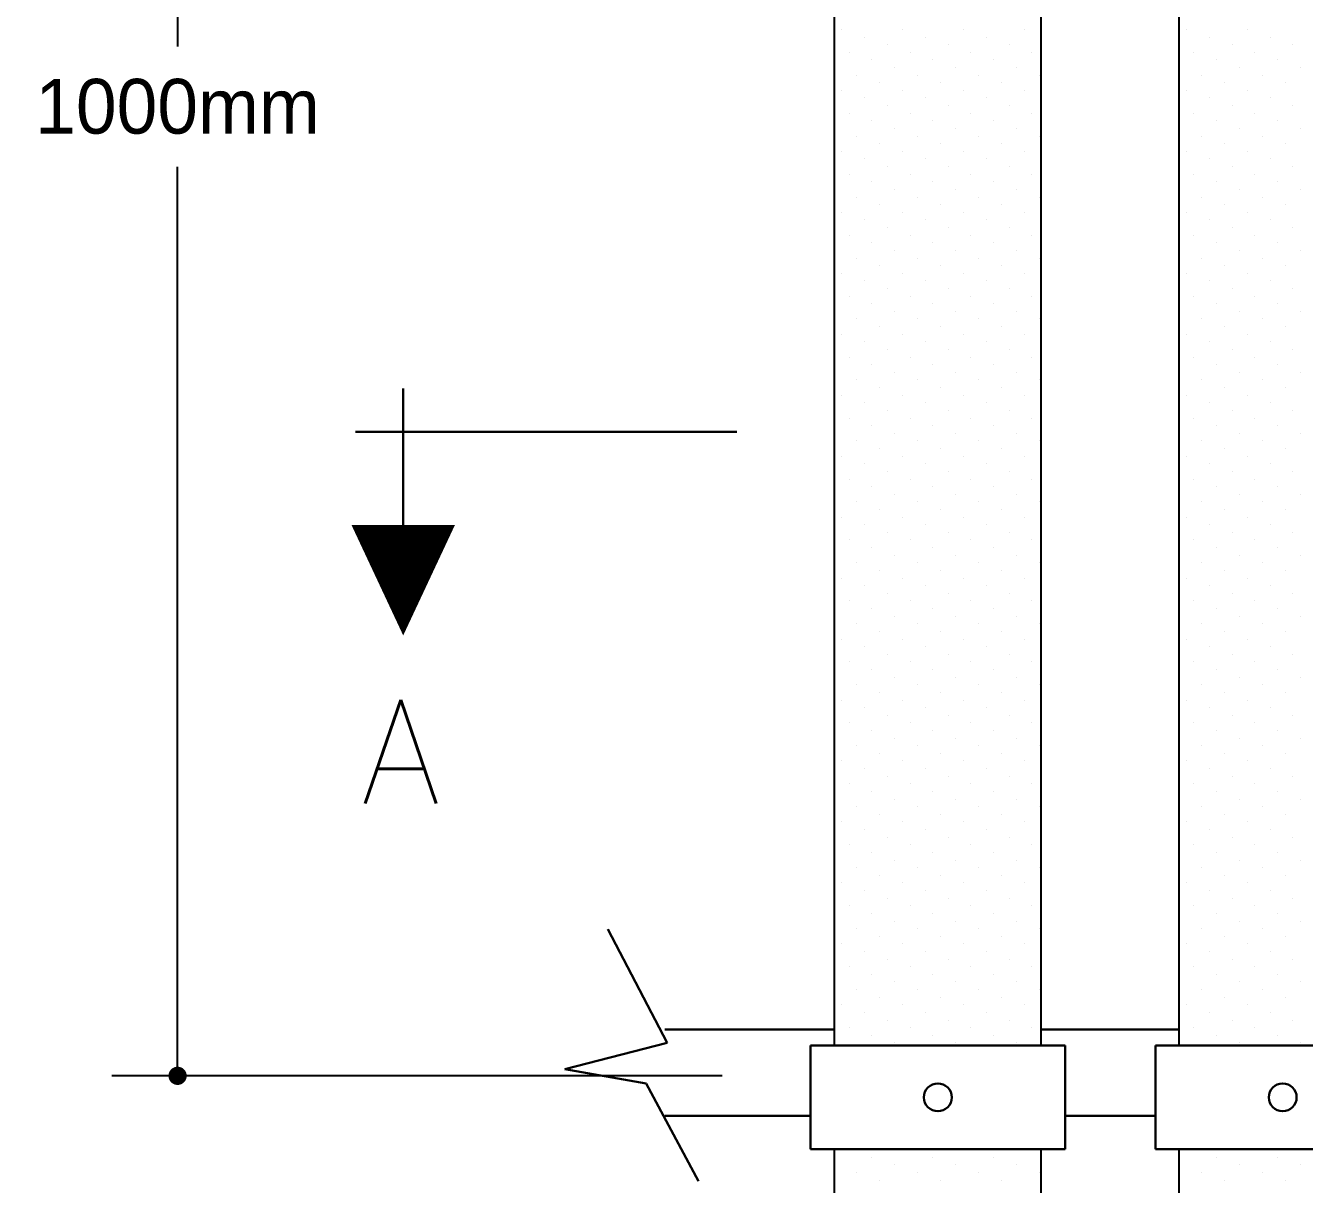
# Model space of a CAD drawing. Extents: x -508 to 92, y -98 to -31.
# Drawn here: x -128.366 to -124.86, y -51.325 to -48.148 of the extents above; entities that cross this region are included whole.
import ezdxf
from ezdxf.enums import TextEntityAlignment as Align

# ---------------------------------------------------------------- set-up
doc = ezdxf.new("R2010")
doc.units = 0
doc.header["$MEASUREMENT"] = 0
doc.header["$PDMODE"] = 35
doc.linetypes.add('CENTER', pattern=[2, 1.25, -0.25, 0.25, -0.25])
doc.layers.get('0').update_dxf_attribs({"linetype": 'CONTINUOUS', "lineweight": 30})
doc.layers.get('Defpoints').update_dxf_attribs({"linetype": 'CONTINUOUS'})
doc.layers.add('BLUE', color=3, linetype='CONTINUOUS')
doc.styles.add('S', font='ROMANS')
doc.dimstyles.get("Standard").update_dxf_attribs({"dimtxt": 0.15, "dimasz": 0.05, "dimexe": 0.18, "dimexo": 0.0625, "dimgap": 0.09, "dimtad": 0, "dimtih": 1, "dimtoh": 1, "dimzin": 0, "dimdsep": 46, "dimtxsty": 'Standard', "dimblk": 'DOT', "dimcen": 0.09, "dimadec": 0, "dimazin": 0, "dimtfac": 1, "dimtofl": 0, "dimtmove": 0, "dimatfit": 3, "dimldrblk": 'DOT', "dimfxl": 1, "dimtolj": 1, "dimtzin": 0, "dimarcsym": 0})

# ---------------------------------------------------------------- blocks, each defined once
blk = doc.blocks.new('_Dot')
at = {"color": 0, "linetype": 'ByBlock', "lineweight": -2}
blk.add_line((-0.5, 0), (-1, 0), dxfattribs=at)
at = {"color": 0, "linetype": 'ByBlock', "const_width": 0.5}
blk.add_lwpolyline([(-0.25, 0, 1), (0.25, 0, 1)], format="xyb", close=True, dxfattribs=at)
blk = doc.blocks.new('*D47')
at = {"color": 0, "lineweight": -2, "transparency": 16777216}
for p, q in [((-126.4344, -45.7141), (-128.1293, -45.7141)), ((-127.9493, -45.7641), (-127.9493, -48.2056)), ((-127.9493, -50.977), (-127.9493, -48.5356)), ((-126.4567, -51.027), (-128.1293, -51.027))]:
    blk.add_line(p, q, dxfattribs=at)
at = {"layer": 'Defpoints', "color": 0, "transparency": 16777216}
for p in [(-126.3719, -45.7141), (-127.9493, -51.027), (-126.3942, -51.027)]:
    blk.add_point(p, dxfattribs=at)
at = {"color": 0, "lineweight": -2, "transparency": 16777216, "xscale": 0.05, "yscale": 0.05, "zscale": 0.05}
for p, rotation in [((-127.9493, -45.7141), 90), ((-127.9493, -51.027), 270)]:
    blk.add_blockref('_Dot', p, dxfattribs=dict(at, rotation=rotation))
at = {"color": 0, "transparency": 16777216, "insert": (-127.9493, -48.3706), "char_height": 0.15, "attachment_point": 5}
blk.add_mtext('\\A1;1000mm', dxfattribs=at)

msp = doc.modelspace()

# ---------------------------------------------------------------- linework, layer by layer
at = {"color": 0}
for p, q in [((-126.1295, -48.1588), (-126.1295, -48.1588)), ((-125.9624, -48.1588), (-125.9624, -48.1588)), ((-125.7953, -48.1588), (-125.7953, -48.1588)), ((-125.6282, -48.1588), (-125.6282, -48.1588)), ((-125.1842, -48.1588), (-125.1842, -48.1588)), ((-125.0171, -48.1588), (-125.0171, -48.1588)), ((-126.0668, -48.1797), (-126.0668, -48.1797)), ((-126.0042, -48.2006), (-126.0042, -48.2006)), ((-125.8997, -48.1797), (-125.8997, -48.1797)), ((-125.837, -48.2006), (-125.837, -48.2006)), ((-125.7326, -48.1797), (-125.7326, -48.1797)), ((-125.6699, -48.2006), (-125.6699, -48.2006)), ((-125.1215, -48.1797), (-125.1215, -48.1797)), ((-125.0589, -48.2006), (-125.0589, -48.2006)), ((-124.9544, -48.1797), (-124.9544, -48.1797)), ((-124.8918, -48.2006), (-124.8918, -48.2006)), ((-126.1086, -48.2215), (-126.1086, -48.2215)), ((-125.9415, -48.2215), (-125.9415, -48.2215)), ((-125.7744, -48.2215), (-125.7744, -48.2215)), ((-125.6073, -48.2215), (-125.6073, -48.2215)), ((-125.1633, -48.2215), (-125.1633, -48.2215)), ((-124.9962, -48.2215), (-124.9962, -48.2215)), ((-126.0459, -48.2424), (-126.0459, -48.2424)), ((-125.9833, -48.2633), (-125.9833, -48.2633)), ((-125.8788, -48.2424), (-125.8788, -48.2424)), ((-125.8162, -48.2633), (-125.8162, -48.2633)), ((-125.7117, -48.2424), (-125.7117, -48.2424)), ((-125.6491, -48.2633), (-125.6491, -48.2633)), ((-125.1006, -48.2424), (-125.1006, -48.2424)), ((-125.038, -48.2633), (-125.038, -48.2633)), ((-124.9335, -48.2424), (-124.9335, -48.2424)), ((-124.8709, -48.2633), (-124.8709, -48.2633)), ((-126.0877, -48.2842), (-126.0877, -48.2842)), ((-126.025, -48.305), (-126.025, -48.305)), ((-125.9206, -48.2842), (-125.9206, -48.2842)), ((-125.8579, -48.305), (-125.8579, -48.305)), ((-125.7535, -48.2842), (-125.7535, -48.2842)), ((-125.6908, -48.305), (-125.6908, -48.305)), ((-125.5864, -48.2842), (-125.5864, -48.2842)), ((-125.1424, -48.2842), (-125.1424, -48.2842)), ((-125.0798, -48.305), (-125.0798, -48.305)), ((-124.9753, -48.2842), (-124.9753, -48.2842)), ((-124.9126, -48.305), (-124.9126, -48.305)), ((-126.1295, -48.3259), (-126.1295, -48.3259)), ((-125.9624, -48.3259), (-125.9624, -48.3259)), ((-125.7953, -48.3259), (-125.7953, -48.3259)), ((-125.6282, -48.3259), (-125.6282, -48.3259)), ((-125.1842, -48.3259), (-125.1842, -48.3259)), ((-125.0171, -48.3259), (-125.0171, -48.3259)), ((-126.0668, -48.3468), (-126.0668, -48.3468)), ((-126.0042, -48.3677), (-126.0042, -48.3677)), ((-125.8997, -48.3468), (-125.8997, -48.3468)), ((-125.837, -48.3677), (-125.837, -48.3677)), ((-125.7326, -48.3468), (-125.7326, -48.3468)), ((-125.6699, -48.3677), (-125.6699, -48.3677)), ((-125.1215, -48.3468), (-125.1215, -48.3468)), ((-125.0589, -48.3677), (-125.0589, -48.3677)), ((-124.9544, -48.3468), (-124.9544, -48.3468)), ((-124.8918, -48.3677), (-124.8918, -48.3677)), ((-126.1086, -48.3886), (-126.1086, -48.3886)), ((-126.0459, -48.4095), (-126.0459, -48.4095)), ((-125.9415, -48.3886), (-125.9415, -48.3886)), ((-125.8788, -48.4095), (-125.8788, -48.4095)), ((-125.7744, -48.3886), (-125.7744, -48.3886)), ((-125.7117, -48.4095), (-125.7117, -48.4095)), ((-125.6073, -48.3886), (-125.6073, -48.3886)), ((-125.1633, -48.3886), (-125.1633, -48.3886)), ((-125.1006, -48.4095), (-125.1006, -48.4095)), ((-124.9962, -48.3886), (-124.9962, -48.3886)), ((-124.9335, -48.4095), (-124.9335, -48.4095)), ((-125.9833, -48.4304), (-125.9833, -48.4304)), ((-125.8162, -48.4304), (-125.8162, -48.4304)), ((-125.6491, -48.4304), (-125.6491, -48.4304)), ((-125.038, -48.4304), (-125.038, -48.4304)), ((-124.8709, -48.4304), (-124.8709, -48.4304)), ((-126.0877, -48.4513), (-126.0877, -48.4513)), ((-126.025, -48.4722), (-126.025, -48.4722)), ((-125.9206, -48.4513), (-125.9206, -48.4513)), ((-125.8579, -48.4722), (-125.8579, -48.4722)), ((-125.7535, -48.4513), (-125.7535, -48.4513)), ((-125.6908, -48.4722), (-125.6908, -48.4722)), ((-125.5864, -48.4513), (-125.5864, -48.4513)), ((-125.1424, -48.4513), (-125.1424, -48.4513)), ((-125.0798, -48.4722), (-125.0798, -48.4722)), ((-124.9753, -48.4513), (-124.9753, -48.4513)), ((-124.9126, -48.4722), (-124.9126, -48.4722)), ((-126.1295, -48.493), (-126.1295, -48.493)), ((-126.0668, -48.5139), (-126.0668, -48.5139)), ((-125.9624, -48.493), (-125.9624, -48.493)), ((-125.8997, -48.5139), (-125.8997, -48.5139)), ((-125.7953, -48.493), (-125.7953, -48.493)), ((-125.7326, -48.5139), (-125.7326, -48.5139)), ((-125.6282, -48.493), (-125.6282, -48.493)), ((-125.1842, -48.493), (-125.1842, -48.493)), ((-125.1215, -48.5139), (-125.1215, -48.5139)), ((-125.0171, -48.493), (-125.0171, -48.493)), ((-124.9544, -48.5139), (-124.9544, -48.5139)), ((-126.0042, -48.5348), (-126.0042, -48.5348)), ((-125.837, -48.5348), (-125.837, -48.5348)), ((-125.6699, -48.5348), (-125.6699, -48.5348)), ((-125.0589, -48.5348), (-125.0589, -48.5348)), ((-124.8918, -48.5348), (-124.8918, -48.5348)), ((-126.1086, -48.5557), (-126.1086, -48.5557)), ((-126.0459, -48.5766), (-126.0459, -48.5766)), ((-125.9415, -48.5557), (-125.9415, -48.5557)), ((-125.8788, -48.5766), (-125.8788, -48.5766)), ((-125.7744, -48.5557), (-125.7744, -48.5557)), ((-125.7117, -48.5766), (-125.7117, -48.5766)), ((-125.6073, -48.5557), (-125.6073, -48.5557)), ((-125.1633, -48.5557), (-125.1633, -48.5557)), ((-125.1006, -48.5766), (-125.1006, -48.5766)), ((-124.9962, -48.5557), (-124.9962, -48.5557)), ((-124.9335, -48.5766), (-124.9335, -48.5766)), ((-126.0877, -48.6184), (-126.0877, -48.6184)), ((-125.9833, -48.5975), (-125.9833, -48.5975)), ((-125.9206, -48.6184), (-125.9206, -48.6184)), ((-125.8162, -48.5975), (-125.8162, -48.5975)), ((-125.7535, -48.6184), (-125.7535, -48.6184)), ((-125.6491, -48.5975), (-125.6491, -48.5975)), ((-125.5864, -48.6184), (-125.5864, -48.6184)), ((-125.1424, -48.6184), (-125.1424, -48.6184)), ((-125.038, -48.5975), (-125.038, -48.5975)), ((-124.9753, -48.6184), (-124.9753, -48.6184)), ((-124.8709, -48.5975), (-124.8709, -48.5975)), ((-126.025, -48.6393), (-126.025, -48.6393)), ((-125.8579, -48.6393), (-125.8579, -48.6393)), ((-125.6908, -48.6393), (-125.6908, -48.6393)), ((-125.0798, -48.6393), (-125.0798, -48.6393)), ((-124.9126, -48.6393), (-124.9126, -48.6393)), ((-126.1295, -48.6601), (-126.1295, -48.6601)), ((-126.0668, -48.681), (-126.0668, -48.681)), ((-125.9624, -48.6601), (-125.9624, -48.6601)), ((-125.8997, -48.681), (-125.8997, -48.681)), ((-125.7953, -48.6601), (-125.7953, -48.6601)), ((-125.7326, -48.681), (-125.7326, -48.681)), ((-125.6282, -48.6601), (-125.6282, -48.6601)), ((-125.1842, -48.6601), (-125.1842, -48.6601)), ((-125.1215, -48.681), (-125.1215, -48.681)), ((-125.0171, -48.6601), (-125.0171, -48.6601)), ((-124.9544, -48.681), (-124.9544, -48.681)), ((-126.1086, -48.7228), (-126.1086, -48.7228)), ((-126.0042, -48.7019), (-126.0042, -48.7019)), ((-125.9415, -48.7228), (-125.9415, -48.7228)), ((-125.837, -48.7019), (-125.837, -48.7019)), ((-125.7744, -48.7228), (-125.7744, -48.7228)), ((-125.6699, -48.7019), (-125.6699, -48.7019)), ((-125.6073, -48.7228), (-125.6073, -48.7228)), ((-125.1633, -48.7228), (-125.1633, -48.7228)), ((-125.0589, -48.7019), (-125.0589, -48.7019)), ((-124.9962, -48.7228), (-124.9962, -48.7228)), ((-124.8918, -48.7019), (-124.8918, -48.7019)), ((-126.0459, -48.7437), (-126.0459, -48.7437)), ((-125.8788, -48.7437), (-125.8788, -48.7437)), ((-125.7117, -48.7437), (-125.7117, -48.7437)), ((-125.1006, -48.7437), (-125.1006, -48.7437)), ((-124.9335, -48.7437), (-124.9335, -48.7437)), ((-126.0877, -48.7855), (-126.0877, -48.7855)), ((-125.9833, -48.7646), (-125.9833, -48.7646)), ((-125.9206, -48.7855), (-125.9206, -48.7855)), ((-125.8162, -48.7646), (-125.8162, -48.7646)), ((-125.7535, -48.7855), (-125.7535, -48.7855)), ((-125.6491, -48.7646), (-125.6491, -48.7646)), ((-125.5864, -48.7855), (-125.5864, -48.7855)), ((-125.1424, -48.7855), (-125.1424, -48.7855)), ((-125.038, -48.7646), (-125.038, -48.7646)), ((-124.9753, -48.7855), (-124.9753, -48.7855)), ((-124.8709, -48.7646), (-124.8709, -48.7646)), ((-126.1295, -48.8273), (-126.1295, -48.8273)), ((-126.025, -48.8064), (-126.025, -48.8064)), ((-125.9624, -48.8273), (-125.9624, -48.8273)), ((-125.8579, -48.8064), (-125.8579, -48.8064)), ((-125.7953, -48.8273), (-125.7953, -48.8273)), ((-125.6908, -48.8064), (-125.6908, -48.8064)), ((-125.6282, -48.8273), (-125.6282, -48.8273)), ((-125.1842, -48.8273), (-125.1842, -48.8273)), ((-125.0798, -48.8064), (-125.0798, -48.8064)), ((-125.0171, -48.8273), (-125.0171, -48.8273)), ((-124.9126, -48.8064), (-124.9126, -48.8064)), ((-126.0668, -48.8481), (-126.0668, -48.8481)), ((-125.8997, -48.8481), (-125.8997, -48.8481)), ((-125.7326, -48.8481), (-125.7326, -48.8481)), ((-125.1215, -48.8481), (-125.1215, -48.8481)), ((-124.9544, -48.8481), (-124.9544, -48.8481)), ((-126.1086, -48.8899), (-126.1086, -48.8899)), ((-126.0042, -48.869), (-126.0042, -48.869)), ((-125.9415, -48.8899), (-125.9415, -48.8899)), ((-125.837, -48.869), (-125.837, -48.869)), ((-125.7744, -48.8899), (-125.7744, -48.8899)), ((-125.6699, -48.869), (-125.6699, -48.869)), ((-125.6073, -48.8899), (-125.6073, -48.8899)), ((-125.1633, -48.8899), (-125.1633, -48.8899)), ((-125.0589, -48.869), (-125.0589, -48.869)), ((-124.9962, -48.8899), (-124.9962, -48.8899)), ((-124.8918, -48.869), (-124.8918, -48.869)), ((-126.0459, -48.9108), (-126.0459, -48.9108)), ((-125.9833, -48.9317), (-125.9833, -48.9317)), ((-125.8788, -48.9108), (-125.8788, -48.9108)), ((-125.8162, -48.9317), (-125.8162, -48.9317)), ((-125.7117, -48.9108), (-125.7117, -48.9108)), ((-125.6491, -48.9317), (-125.6491, -48.9317)), ((-125.1006, -48.9108), (-125.1006, -48.9108)), ((-125.038, -48.9317), (-125.038, -48.9317)), ((-124.9335, -48.9108), (-124.9335, -48.9108)), ((-124.8709, -48.9317), (-124.8709, -48.9317)), ((-126.0877, -48.9526), (-126.0877, -48.9526)), ((-125.9206, -48.9526), (-125.9206, -48.9526)), ((-125.7535, -48.9526), (-125.7535, -48.9526)), ((-125.5864, -48.9526), (-125.5864, -48.9526)), ((-125.1424, -48.9526), (-125.1424, -48.9526)), ((-124.9753, -48.9526), (-124.9753, -48.9526)), ((-126.1295, -48.9944), (-126.1295, -48.9944)), ((-126.025, -48.9735), (-126.025, -48.9735)), ((-125.9624, -48.9944), (-125.9624, -48.9944)), ((-125.8579, -48.9735), (-125.8579, -48.9735)), ((-125.7953, -48.9944), (-125.7953, -48.9944)), ((-125.6908, -48.9735), (-125.6908, -48.9735)), ((-125.6282, -48.9944), (-125.6282, -48.9944)), ((-125.1842, -48.9944), (-125.1842, -48.9944)), ((-125.0798, -48.9735), (-125.0798, -48.9735)), ((-125.0171, -48.9944), (-125.0171, -48.9944)), ((-124.9126, -48.9735), (-124.9126, -48.9735)), ((-126.0668, -49.0152), (-126.0668, -49.0152)), ((-126.0042, -49.0361), (-126.0042, -49.0361)), ((-125.8997, -49.0152), (-125.8997, -49.0152)), ((-125.837, -49.0361), (-125.837, -49.0361)), ((-125.7326, -49.0152), (-125.7326, -49.0152)), ((-125.6699, -49.0361), (-125.6699, -49.0361)), ((-125.1215, -49.0152), (-125.1215, -49.0152)), ((-125.0589, -49.0361), (-125.0589, -49.0361)), ((-124.9544, -49.0152), (-124.9544, -49.0152)), ((-124.8918, -49.0361), (-124.8918, -49.0361)), ((-126.1086, -49.057), (-126.1086, -49.057)), ((-125.9415, -49.057), (-125.9415, -49.057)), ((-125.7744, -49.057), (-125.7744, -49.057)), ((-125.6073, -49.057), (-125.6073, -49.057)), ((-125.1633, -49.057), (-125.1633, -49.057)), ((-124.9962, -49.057), (-124.9962, -49.057)), ((-126.0459, -49.0779), (-126.0459, -49.0779)), ((-125.9833, -49.0988), (-125.9833, -49.0988)), ((-125.8788, -49.0779), (-125.8788, -49.0779)), ((-125.8162, -49.0988), (-125.8162, -49.0988)), ((-125.7117, -49.0779), (-125.7117, -49.0779)), ((-125.6491, -49.0988), (-125.6491, -49.0988)), ((-125.1006, -49.0779), (-125.1006, -49.0779)), ((-125.038, -49.0988), (-125.038, -49.0988)), ((-124.9335, -49.0779), (-124.9335, -49.0779)), ((-124.8709, -49.0988), (-124.8709, -49.0988)), ((-126.0877, -49.1197), (-126.0877, -49.1197)), ((-126.025, -49.1406), (-126.025, -49.1406)), ((-125.9206, -49.1197), (-125.9206, -49.1197)), ((-125.8579, -49.1406), (-125.8579, -49.1406)), ((-125.7535, -49.1197), (-125.7535, -49.1197)), ((-125.6908, -49.1406), (-125.6908, -49.1406)), ((-125.5864, -49.1197), (-125.5864, -49.1197)), ((-125.1424, -49.1197), (-125.1424, -49.1197)), ((-125.0798, -49.1406), (-125.0798, -49.1406)), ((-124.9753, -49.1197), (-124.9753, -49.1197)), ((-124.9126, -49.1406), (-124.9126, -49.1406)), ((-126.1295, -49.1615), (-126.1295, -49.1615)), ((-126.0668, -49.1823), (-126.0668, -49.1823)), ((-125.9624, -49.1615), (-125.9624, -49.1615)), ((-125.8997, -49.1823), (-125.8997, -49.1823)), ((-125.7953, -49.1615), (-125.7953, -49.1615)), ((-125.7326, -49.1823), (-125.7326, -49.1823)), ((-125.6282, -49.1615), (-125.6282, -49.1615)), ((-125.1842, -49.1615), (-125.1842, -49.1615)), ((-125.1215, -49.1823), (-125.1215, -49.1823)), ((-125.0171, -49.1615), (-125.0171, -49.1615)), ((-124.9544, -49.1823), (-124.9544, -49.1823)), ((-126.0042, -49.2032), (-126.0042, -49.2032)), ((-125.837, -49.2032), (-125.837, -49.2032)), ((-125.6699, -49.2032), (-125.6699, -49.2032)), ((-125.0589, -49.2032), (-125.0589, -49.2032)), ((-124.8918, -49.2032), (-124.8918, -49.2032)), ((-126.1086, -49.2241), (-126.1086, -49.2241)), ((-126.0459, -49.245), (-126.0459, -49.245)), ((-125.9415, -49.2241), (-125.9415, -49.2241)), ((-125.8788, -49.245), (-125.8788, -49.245)), ((-125.7744, -49.2241), (-125.7744, -49.2241)), ((-125.7117, -49.245), (-125.7117, -49.245)), ((-125.6073, -49.2241), (-125.6073, -49.2241)), ((-125.1633, -49.2241), (-125.1633, -49.2241)), ((-125.1006, -49.245), (-125.1006, -49.245)), ((-124.9962, -49.2241), (-124.9962, -49.2241)), ((-124.9335, -49.245), (-124.9335, -49.245)), ((-126.0877, -49.2868), (-126.0877, -49.2868)), ((-125.9833, -49.2659), (-125.9833, -49.2659)), ((-125.9206, -49.2868), (-125.9206, -49.2868)), ((-125.8162, -49.2659), (-125.8162, -49.2659)), ((-125.7535, -49.2868), (-125.7535, -49.2868)), ((-125.6491, -49.2659), (-125.6491, -49.2659)), ((-125.5864, -49.2868), (-125.5864, -49.2868)), ((-125.1424, -49.2868), (-125.1424, -49.2868)), ((-125.038, -49.2659), (-125.038, -49.2659)), ((-124.9753, -49.2868), (-124.9753, -49.2868)), ((-124.8709, -49.2659), (-124.8709, -49.2659)), ((-126.025, -49.3077), (-126.025, -49.3077)), ((-125.8579, -49.3077), (-125.8579, -49.3077)), ((-125.6908, -49.3077), (-125.6908, -49.3077)), ((-125.0798, -49.3077), (-125.0798, -49.3077)), ((-124.9126, -49.3077), (-124.9126, -49.3077)), ((-126.1295, -49.3286), (-126.1295, -49.3286)), ((-126.0668, -49.3495), (-126.0668, -49.3495)), ((-125.9624, -49.3286), (-125.9624, -49.3286)), ((-125.8997, -49.3495), (-125.8997, -49.3495)), ((-125.7953, -49.3286), (-125.7953, -49.3286)), ((-125.7326, -49.3495), (-125.7326, -49.3495)), ((-125.6282, -49.3286), (-125.6282, -49.3286)), ((-125.1842, -49.3286), (-125.1842, -49.3286)), ((-125.1215, -49.3495), (-125.1215, -49.3495)), ((-125.0171, -49.3286), (-125.0171, -49.3286)), ((-124.9544, -49.3495), (-124.9544, -49.3495)), ((-126.1086, -49.3912), (-126.1086, -49.3912)), ((-126.0042, -49.3703), (-126.0042, -49.3703)), ((-125.9415, -49.3912), (-125.9415, -49.3912)), ((-125.837, -49.3703), (-125.837, -49.3703)), ((-125.7744, -49.3912), (-125.7744, -49.3912)), ((-125.6699, -49.3703), (-125.6699, -49.3703)), ((-125.6073, -49.3912), (-125.6073, -49.3912)), ((-125.1633, -49.3912), (-125.1633, -49.3912)), ((-125.0589, -49.3703), (-125.0589, -49.3703)), ((-124.9962, -49.3912), (-124.9962, -49.3912)), ((-124.8918, -49.3703), (-124.8918, -49.3703)), ((-126.0459, -49.4121), (-126.0459, -49.4121)), ((-125.8788, -49.4121), (-125.8788, -49.4121)), ((-125.7117, -49.4121), (-125.7117, -49.4121)), ((-125.1006, -49.4121), (-125.1006, -49.4121)), ((-124.9335, -49.4121), (-124.9335, -49.4121)), ((-126.0877, -49.4539), (-126.0877, -49.4539)), ((-125.9833, -49.433), (-125.9833, -49.433)), ((-125.9206, -49.4539), (-125.9206, -49.4539)), ((-125.8162, -49.433), (-125.8162, -49.433)), ((-125.7535, -49.4539), (-125.7535, -49.4539)), ((-125.6491, -49.433), (-125.6491, -49.433)), ((-125.5864, -49.4539), (-125.5864, -49.4539)), ((-125.1424, -49.4539), (-125.1424, -49.4539)), ((-125.038, -49.433), (-125.038, -49.433)), ((-124.9753, -49.4539), (-124.9753, -49.4539)), ((-124.8709, -49.433), (-124.8709, -49.433)), ((-126.1295, -49.4957), (-126.1295, -49.4957)), ((-126.025, -49.4748), (-126.025, -49.4748)), ((-125.9624, -49.4957), (-125.9624, -49.4957)), ((-125.8579, -49.4748), (-125.8579, -49.4748)), ((-125.7953, -49.4957), (-125.7953, -49.4957)), ((-125.6908, -49.4748), (-125.6908, -49.4748)), ((-125.6282, -49.4957), (-125.6282, -49.4957)), ((-125.1842, -49.4957), (-125.1842, -49.4957)), ((-125.0798, -49.4748), (-125.0798, -49.4748)), ((-125.0171, -49.4957), (-125.0171, -49.4957)), ((-124.9126, -49.4748), (-124.9126, -49.4748)), ((-126.0668, -49.5166), (-126.0668, -49.5166)), ((-125.8997, -49.5166), (-125.8997, -49.5166)), ((-125.7326, -49.5166), (-125.7326, -49.5166)), ((-125.1215, -49.5166), (-125.1215, -49.5166)), ((-124.9544, -49.5166), (-124.9544, -49.5166)), ((-126.1086, -49.5583), (-126.1086, -49.5583)), ((-126.0042, -49.5374), (-126.0042, -49.5374)), ((-125.9415, -49.5583), (-125.9415, -49.5583)), ((-125.837, -49.5374), (-125.837, -49.5374)), ((-125.7744, -49.5583), (-125.7744, -49.5583)), ((-125.6699, -49.5374), (-125.6699, -49.5374)), ((-125.6073, -49.5583), (-125.6073, -49.5583)), ((-125.1633, -49.5583), (-125.1633, -49.5583)), ((-125.0589, -49.5374), (-125.0589, -49.5374)), ((-124.9962, -49.5583), (-124.9962, -49.5583)), ((-124.8918, -49.5374), (-124.8918, -49.5374)), ((-126.0459, -49.5792), (-126.0459, -49.5792)), ((-125.9833, -49.6001), (-125.9833, -49.6001)), ((-125.8788, -49.5792), (-125.8788, -49.5792)), ((-125.8162, -49.6001), (-125.8162, -49.6001)), ((-125.7117, -49.5792), (-125.7117, -49.5792)), ((-125.6491, -49.6001), (-125.6491, -49.6001)), ((-125.1006, -49.5792), (-125.1006, -49.5792)), ((-125.038, -49.6001), (-125.038, -49.6001)), ((-124.9335, -49.5792), (-124.9335, -49.5792)), ((-124.8709, -49.6001), (-124.8709, -49.6001)), ((-126.0877, -49.621), (-126.0877, -49.621)), ((-125.9206, -49.621), (-125.9206, -49.621)), ((-125.7535, -49.621), (-125.7535, -49.621)), ((-125.5864, -49.621), (-125.5864, -49.621)), ((-125.1424, -49.621), (-125.1424, -49.621)), ((-124.9753, -49.621), (-124.9753, -49.621)), ((-126.1295, -49.6628), (-126.1295, -49.6628)), ((-126.025, -49.6419), (-126.025, -49.6419)), ((-125.9624, -49.6628), (-125.9624, -49.6628)), ((-125.8579, -49.6419), (-125.8579, -49.6419)), ((-125.7953, -49.6628), (-125.7953, -49.6628)), ((-125.6908, -49.6419), (-125.6908, -49.6419)), ((-125.6282, -49.6628), (-125.6282, -49.6628)), ((-125.1842, -49.6628), (-125.1842, -49.6628)), ((-125.0798, -49.6419), (-125.0798, -49.6419)), ((-125.0171, -49.6628), (-125.0171, -49.6628)), ((-124.9126, -49.6419), (-124.9126, -49.6419)), ((-126.0668, -49.6837), (-126.0668, -49.6837)), ((-126.0042, -49.7045), (-126.0042, -49.7045)), ((-125.8997, -49.6837), (-125.8997, -49.6837)), ((-125.837, -49.7045), (-125.837, -49.7045)), ((-125.7326, -49.6837), (-125.7326, -49.6837)), ((-125.6699, -49.7045), (-125.6699, -49.7045)), ((-125.1215, -49.6837), (-125.1215, -49.6837)), ((-125.0589, -49.7045), (-125.0589, -49.7045)), ((-124.9544, -49.6837), (-124.9544, -49.6837)), ((-124.8918, -49.7045), (-124.8918, -49.7045)), ((-126.1086, -49.7254), (-126.1086, -49.7254)), ((-125.9415, -49.7254), (-125.9415, -49.7254)), ((-125.7744, -49.7254), (-125.7744, -49.7254)), ((-125.6073, -49.7254), (-125.6073, -49.7254)), ((-125.1633, -49.7254), (-125.1633, -49.7254)), ((-124.9962, -49.7254), (-124.9962, -49.7254)), ((-126.0459, -49.7463), (-126.0459, -49.7463)), ((-125.9833, -49.7672), (-125.9833, -49.7672)), ((-125.8788, -49.7463), (-125.8788, -49.7463)), ((-125.8162, -49.7672), (-125.8162, -49.7672)), ((-125.7117, -49.7463), (-125.7117, -49.7463)), ((-125.6491, -49.7672), (-125.6491, -49.7672)), ((-125.1006, -49.7463), (-125.1006, -49.7463)), ((-125.038, -49.7672), (-125.038, -49.7672)), ((-124.9335, -49.7463), (-124.9335, -49.7463)), ((-124.8709, -49.7672), (-124.8709, -49.7672)), ((-126.0877, -49.7881), (-126.0877, -49.7881)), ((-126.025, -49.809), (-126.025, -49.809)), ((-125.9206, -49.7881), (-125.9206, -49.7881)), ((-125.8579, -49.809), (-125.8579, -49.809)), ((-125.7535, -49.7881), (-125.7535, -49.7881)), ((-125.6908, -49.809), (-125.6908, -49.809)), ((-125.5864, -49.7881), (-125.5864, -49.7881)), ((-125.1424, -49.7881), (-125.1424, -49.7881)), ((-125.0798, -49.809), (-125.0798, -49.809)), ((-124.9753, -49.7881), (-124.9753, -49.7881)), ((-124.9126, -49.809), (-124.9126, -49.809)), ((-126.1295, -49.8299), (-126.1295, -49.8299)), ((-125.9624, -49.8299), (-125.9624, -49.8299)), ((-125.7953, -49.8299), (-125.7953, -49.8299)), ((-125.6282, -49.8299), (-125.6282, -49.8299)), ((-125.1842, -49.8299), (-125.1842, -49.8299)), ((-125.0171, -49.8299), (-125.0171, -49.8299)), ((-126.0668, -49.8508), (-126.0668, -49.8508)), ((-126.0042, -49.8717), (-126.0042, -49.8717)), ((-125.8997, -49.8508), (-125.8997, -49.8508)), ((-125.837, -49.8717), (-125.837, -49.8717)), ((-125.7326, -49.8508), (-125.7326, -49.8508)), ((-125.6699, -49.8717), (-125.6699, -49.8717)), ((-125.1215, -49.8508), (-125.1215, -49.8508)), ((-125.0589, -49.8717), (-125.0589, -49.8717)), ((-124.9544, -49.8508), (-124.9544, -49.8508)), ((-124.8918, -49.8717), (-124.8918, -49.8717)), ((-126.1086, -49.8925), (-126.1086, -49.8925)), ((-126.0459, -49.9134), (-126.0459, -49.9134)), ((-125.9415, -49.8925), (-125.9415, -49.8925)), ((-125.8788, -49.9134), (-125.8788, -49.9134)), ((-125.7744, -49.8925), (-125.7744, -49.8925)), ((-125.7117, -49.9134), (-125.7117, -49.9134)), ((-125.6073, -49.8925), (-125.6073, -49.8925)), ((-125.1633, -49.8925), (-125.1633, -49.8925)), ((-125.1006, -49.9134), (-125.1006, -49.9134)), ((-124.9962, -49.8925), (-124.9962, -49.8925)), ((-124.9335, -49.9134), (-124.9335, -49.9134)), ((-125.9833, -49.9343), (-125.9833, -49.9343)), ((-125.8162, -49.9343), (-125.8162, -49.9343)), ((-125.6491, -49.9343), (-125.6491, -49.9343)), ((-125.038, -49.9343), (-125.038, -49.9343)), ((-124.8709, -49.9343), (-124.8709, -49.9343)), ((-126.0877, -49.9552), (-126.0877, -49.9552)), ((-126.025, -49.9761), (-126.025, -49.9761)), ((-125.9206, -49.9552), (-125.9206, -49.9552)), ((-125.8579, -49.9761), (-125.8579, -49.9761)), ((-125.7535, -49.9552), (-125.7535, -49.9552)), ((-125.6908, -49.9761), (-125.6908, -49.9761)), ((-125.5864, -49.9552), (-125.5864, -49.9552)), ((-125.1424, -49.9552), (-125.1424, -49.9552)), ((-125.0798, -49.9761), (-125.0798, -49.9761)), ((-124.9753, -49.9552), (-124.9753, -49.9552)), ((-124.9126, -49.9761), (-124.9126, -49.9761)), ((-126.1295, -49.997), (-126.1295, -49.997)), ((-126.0668, -50.0179), (-126.0668, -50.0179)), ((-125.9624, -49.997), (-125.9624, -49.997)), ((-125.8997, -50.0179), (-125.8997, -50.0179)), ((-125.7953, -49.997), (-125.7953, -49.997)), ((-125.7326, -50.0179), (-125.7326, -50.0179)), ((-125.6282, -49.997), (-125.6282, -49.997)), ((-125.1842, -49.997), (-125.1842, -49.997)), ((-125.1215, -50.0179), (-125.1215, -50.0179)), ((-125.0171, -49.997), (-125.0171, -49.997)), ((-124.9544, -50.0179), (-124.9544, -50.0179)), ((-126.0042, -50.0388), (-126.0042, -50.0388)), ((-125.837, -50.0388), (-125.837, -50.0388)), ((-125.6699, -50.0388), (-125.6699, -50.0388)), ((-125.0589, -50.0388), (-125.0589, -50.0388)), ((-124.8918, -50.0388), (-124.8918, -50.0388)), ((-126.1086, -50.0596), (-126.1086, -50.0596)), ((-126.0459, -50.0805), (-126.0459, -50.0805)), ((-125.9415, -50.0596), (-125.9415, -50.0596)), ((-125.8788, -50.0805), (-125.8788, -50.0805)), ((-125.7744, -50.0596), (-125.7744, -50.0596)), ((-125.7117, -50.0805), (-125.7117, -50.0805)), ((-125.6073, -50.0596), (-125.6073, -50.0596)), ((-125.1633, -50.0596), (-125.1633, -50.0596)), ((-125.1006, -50.0805), (-125.1006, -50.0805)), ((-124.9962, -50.0596), (-124.9962, -50.0596)), ((-124.9335, -50.0805), (-124.9335, -50.0805)), ((-126.0877, -50.1223), (-126.0877, -50.1223)), ((-125.9833, -50.1014), (-125.9833, -50.1014)), ((-125.9206, -50.1223), (-125.9206, -50.1223)), ((-125.8162, -50.1014), (-125.8162, -50.1014)), ((-125.7535, -50.1223), (-125.7535, -50.1223)), ((-125.6491, -50.1014), (-125.6491, -50.1014)), ((-125.5864, -50.1223), (-125.5864, -50.1223)), ((-125.1424, -50.1223), (-125.1424, -50.1223)), ((-125.038, -50.1014), (-125.038, -50.1014)), ((-124.9753, -50.1223), (-124.9753, -50.1223)), ((-124.8709, -50.1014), (-124.8709, -50.1014)), ((-126.1295, -50.1641), (-126.1295, -50.1641)), ((-126.025, -50.1432), (-126.025, -50.1432)), ((-125.9624, -50.1641), (-125.9624, -50.1641)), ((-125.8579, -50.1432), (-125.8579, -50.1432)), ((-125.7953, -50.1641), (-125.7953, -50.1641)), ((-125.6908, -50.1432), (-125.6908, -50.1432)), ((-125.6282, -50.1641), (-125.6282, -50.1641)), ((-125.1842, -50.1641), (-125.1842, -50.1641)), ((-125.0798, -50.1432), (-125.0798, -50.1432)), ((-125.0171, -50.1641), (-125.0171, -50.1641)), ((-124.9126, -50.1432), (-124.9126, -50.1432)), ((-126.0668, -50.185), (-126.0668, -50.185)), ((-125.8997, -50.185), (-125.8997, -50.185)), ((-125.7326, -50.185), (-125.7326, -50.185)), ((-125.1215, -50.185), (-125.1215, -50.185)), ((-124.9544, -50.185), (-124.9544, -50.185)), ((-126.1086, -50.2268), (-126.1086, -50.2268)), ((-126.0042, -50.2059), (-126.0042, -50.2059)), ((-125.9415, -50.2268), (-125.9415, -50.2268)), ((-125.837, -50.2059), (-125.837, -50.2059)), ((-125.7744, -50.2268), (-125.7744, -50.2268)), ((-125.6699, -50.2059), (-125.6699, -50.2059)), ((-125.6073, -50.2268), (-125.6073, -50.2268)), ((-125.1633, -50.2268), (-125.1633, -50.2268)), ((-125.0589, -50.2059), (-125.0589, -50.2059)), ((-124.9962, -50.2268), (-124.9962, -50.2268)), ((-124.8918, -50.2059), (-124.8918, -50.2059)), ((-126.0459, -50.2476), (-126.0459, -50.2476)), ((-125.9833, -50.2685), (-125.9833, -50.2685)), ((-125.8788, -50.2476), (-125.8788, -50.2476)), ((-125.8162, -50.2685), (-125.8162, -50.2685)), ((-125.7117, -50.2476), (-125.7117, -50.2476)), ((-125.6491, -50.2685), (-125.6491, -50.2685)), ((-125.1006, -50.2476), (-125.1006, -50.2476)), ((-125.038, -50.2685), (-125.038, -50.2685)), ((-124.9335, -50.2476), (-124.9335, -50.2476)), ((-124.8709, -50.2685), (-124.8709, -50.2685)), ((-126.0877, -50.2894), (-126.0877, -50.2894)), ((-125.9206, -50.2894), (-125.9206, -50.2894)), ((-125.7535, -50.2894), (-125.7535, -50.2894)), ((-125.5864, -50.2894), (-125.5864, -50.2894)), ((-125.1424, -50.2894), (-125.1424, -50.2894)), ((-124.9753, -50.2894), (-124.9753, -50.2894)), ((-126.1295, -50.3312), (-126.1295, -50.3312)), ((-126.025, -50.3103), (-126.025, -50.3103)), ((-125.9624, -50.3312), (-125.9624, -50.3312)), ((-125.8579, -50.3103), (-125.8579, -50.3103)), ((-125.7953, -50.3312), (-125.7953, -50.3312)), ((-125.6908, -50.3103), (-125.6908, -50.3103)), ((-125.6282, -50.3312), (-125.6282, -50.3312)), ((-125.1842, -50.3312), (-125.1842, -50.3312)), ((-125.0798, -50.3103), (-125.0798, -50.3103)), ((-125.0171, -50.3312), (-125.0171, -50.3312)), ((-124.9126, -50.3103), (-124.9126, -50.3103)), ((-126.0668, -50.3521), (-126.0668, -50.3521)), ((-126.0042, -50.373), (-126.0042, -50.373)), ((-125.8997, -50.3521), (-125.8997, -50.3521)), ((-125.837, -50.373), (-125.837, -50.373)), ((-125.7326, -50.3521), (-125.7326, -50.3521)), ((-125.6699, -50.373), (-125.6699, -50.373)), ((-125.1215, -50.3521), (-125.1215, -50.3521)), ((-125.0589, -50.373), (-125.0589, -50.373)), ((-124.9544, -50.3521), (-124.9544, -50.3521)), ((-124.8918, -50.373), (-124.8918, -50.373)), ((-126.1086, -50.3939), (-126.1086, -50.3939)), ((-125.9415, -50.3939), (-125.9415, -50.3939)), ((-125.7744, -50.3939), (-125.7744, -50.3939)), ((-125.6073, -50.3939), (-125.6073, -50.3939)), ((-125.1633, -50.3939), (-125.1633, -50.3939)), ((-124.9962, -50.3939), (-124.9962, -50.3939)), ((-126.0459, -50.4147), (-126.0459, -50.4147)), ((-125.9833, -50.4356), (-125.9833, -50.4356)), ((-125.8788, -50.4147), (-125.8788, -50.4147)), ((-125.8162, -50.4356), (-125.8162, -50.4356)), ((-125.7117, -50.4147), (-125.7117, -50.4147)), ((-125.6491, -50.4356), (-125.6491, -50.4356)), ((-125.1006, -50.4147), (-125.1006, -50.4147)), ((-125.038, -50.4356), (-125.038, -50.4356)), ((-124.9335, -50.4147), (-124.9335, -50.4147)), ((-124.8709, -50.4356), (-124.8709, -50.4356)), ((-126.0877, -50.4565), (-126.0877, -50.4565)), ((-126.025, -50.4774), (-126.025, -50.4774)), ((-125.9206, -50.4565), (-125.9206, -50.4565)), ((-125.8579, -50.4774), (-125.8579, -50.4774)), ((-125.7535, -50.4565), (-125.7535, -50.4565)), ((-125.6908, -50.4774), (-125.6908, -50.4774)), ((-125.5864, -50.4565), (-125.5864, -50.4565)), ((-125.1424, -50.4565), (-125.1424, -50.4565)), ((-125.0798, -50.4774), (-125.0798, -50.4774)), ((-124.9753, -50.4565), (-124.9753, -50.4565)), ((-124.9126, -50.4774), (-124.9126, -50.4774)), ((-126.1295, -50.4983), (-126.1295, -50.4983)), ((-125.9624, -50.4983), (-125.9624, -50.4983)), ((-125.7953, -50.4983), (-125.7953, -50.4983)), ((-125.6282, -50.4983), (-125.6282, -50.4983)), ((-125.1842, -50.4983), (-125.1842, -50.4983)), ((-125.0171, -50.4983), (-125.0171, -50.4983)), ((-126.0668, -50.5192), (-126.0668, -50.5192)), ((-126.0042, -50.5401), (-126.0042, -50.5401)), ((-125.8997, -50.5192), (-125.8997, -50.5192)), ((-125.837, -50.5401), (-125.837, -50.5401)), ((-125.7326, -50.5192), (-125.7326, -50.5192)), ((-125.6699, -50.5401), (-125.6699, -50.5401)), ((-125.1215, -50.5192), (-125.1215, -50.5192)), ((-125.0589, -50.5401), (-125.0589, -50.5401)), ((-124.9544, -50.5192), (-124.9544, -50.5192)), ((-124.8918, -50.5401), (-124.8918, -50.5401)), ((-126.1086, -50.561), (-126.1086, -50.561)), ((-126.0459, -50.5818), (-126.0459, -50.5818)), ((-125.9415, -50.561), (-125.9415, -50.561)), ((-125.8788, -50.5818), (-125.8788, -50.5818)), ((-125.7744, -50.561), (-125.7744, -50.561)), ((-125.7117, -50.5818), (-125.7117, -50.5818)), ((-125.6073, -50.561), (-125.6073, -50.561)), ((-125.1633, -50.561), (-125.1633, -50.561)), ((-125.1006, -50.5818), (-125.1006, -50.5818)), ((-124.9962, -50.561), (-124.9962, -50.561)), ((-124.9335, -50.5818), (-124.9335, -50.5818)), ((-125.9833, -50.6027), (-125.9833, -50.6027)), ((-125.8162, -50.6027), (-125.8162, -50.6027)), ((-125.6491, -50.6027), (-125.6491, -50.6027)), ((-125.038, -50.6027), (-125.038, -50.6027)), ((-124.8709, -50.6027), (-124.8709, -50.6027)), ((-126.0877, -50.6236), (-126.0877, -50.6236)), ((-126.025, -50.6445), (-126.025, -50.6445)), ((-125.9206, -50.6236), (-125.9206, -50.6236)), ((-125.8579, -50.6445), (-125.8579, -50.6445)), ((-125.7535, -50.6236), (-125.7535, -50.6236)), ((-125.6908, -50.6445), (-125.6908, -50.6445)), ((-125.5864, -50.6236), (-125.5864, -50.6236)), ((-125.1424, -50.6236), (-125.1424, -50.6236)), ((-125.0798, -50.6445), (-125.0798, -50.6445)), ((-124.9753, -50.6236), (-124.9753, -50.6236)), ((-124.9126, -50.6445), (-124.9126, -50.6445)), ((-126.1295, -50.6654), (-126.1295, -50.6654)), ((-126.0668, -50.6863), (-126.0668, -50.6863)), ((-125.9624, -50.6654), (-125.9624, -50.6654)), ((-125.8997, -50.6863), (-125.8997, -50.6863)), ((-125.7953, -50.6654), (-125.7953, -50.6654)), ((-125.7326, -50.6863), (-125.7326, -50.6863)), ((-125.6282, -50.6654), (-125.6282, -50.6654)), ((-125.1842, -50.6654), (-125.1842, -50.6654)), ((-125.1215, -50.6863), (-125.1215, -50.6863)), ((-125.0171, -50.6654), (-125.0171, -50.6654)), ((-124.9544, -50.6863), (-124.9544, -50.6863)), ((-126.0042, -50.7072), (-126.0042, -50.7072)), ((-125.837, -50.7072), (-125.837, -50.7072)), ((-125.6699, -50.7072), (-125.6699, -50.7072)), ((-125.0589, -50.7072), (-125.0589, -50.7072)), ((-124.8918, -50.7072), (-124.8918, -50.7072)), ((-126.1086, -50.7281), (-126.1086, -50.7281)), ((-126.0459, -50.749), (-126.0459, -50.749)), ((-125.9415, -50.7281), (-125.9415, -50.7281)), ((-125.8788, -50.749), (-125.8788, -50.749)), ((-125.7744, -50.7281), (-125.7744, -50.7281)), ((-125.7117, -50.749), (-125.7117, -50.749)), ((-125.6073, -50.7281), (-125.6073, -50.7281)), ((-125.1633, -50.7281), (-125.1633, -50.7281)), ((-125.1006, -50.749), (-125.1006, -50.749)), ((-124.9962, -50.7281), (-124.9962, -50.7281)), ((-124.9335, -50.749), (-124.9335, -50.749)), ((-126.0877, -50.7907), (-126.0877, -50.7907)), ((-125.9833, -50.7698), (-125.9833, -50.7698)), ((-125.9206, -50.7907), (-125.9206, -50.7907)), ((-125.8162, -50.7698), (-125.8162, -50.7698)), ((-125.7535, -50.7907), (-125.7535, -50.7907)), ((-125.6491, -50.7698), (-125.6491, -50.7698)), ((-125.5864, -50.7907), (-125.5864, -50.7907)), ((-125.1424, -50.7907), (-125.1424, -50.7907)), ((-125.038, -50.7698), (-125.038, -50.7698)), ((-124.9753, -50.7907), (-124.9753, -50.7907)), ((-124.8709, -50.7698), (-124.8709, -50.7698)), ((-126.025, -50.8116), (-126.025, -50.8116)), ((-125.8579, -50.8116), (-125.8579, -50.8116)), ((-125.6908, -50.8116), (-125.6908, -50.8116)), ((-125.0798, -50.8116), (-125.0798, -50.8116)), ((-124.9126, -50.8116), (-124.9126, -50.8116)), ((-126.1295, -50.8325), (-126.1295, -50.8325)), ((-126.0668, -50.8534), (-126.0668, -50.8534)), ((-125.9624, -50.8325), (-125.9624, -50.8325)), ((-125.8997, -50.8534), (-125.8997, -50.8534)), ((-125.7953, -50.8325), (-125.7953, -50.8325)), ((-125.7326, -50.8534), (-125.7326, -50.8534)), ((-125.6282, -50.8325), (-125.6282, -50.8325)), ((-125.1842, -50.8325), (-125.1842, -50.8325)), ((-125.1215, -50.8534), (-125.1215, -50.8534)), ((-125.0171, -50.8325), (-125.0171, -50.8325)), ((-124.9544, -50.8534), (-124.9544, -50.8534)), ((-126.1086, -50.8952), (-126.1086, -50.8952)), ((-126.0042, -50.8743), (-126.0042, -50.8743)), ((-125.9415, -50.8952), (-125.9415, -50.8952)), ((-125.837, -50.8743), (-125.837, -50.8743)), ((-125.7744, -50.8952), (-125.7744, -50.8952)), ((-125.6699, -50.8743), (-125.6699, -50.8743)), ((-125.6073, -50.8952), (-125.6073, -50.8952)), ((-125.1633, -50.8952), (-125.1633, -50.8952)), ((-125.0589, -50.8743), (-125.0589, -50.8743)), ((-124.9962, -50.8952), (-124.9962, -50.8952)), ((-124.8918, -50.8743), (-124.8918, -50.8743)), ((-126.0459, -50.9161), (-126.0459, -50.9161)), ((-125.8788, -50.9161), (-125.8788, -50.9161)), ((-125.7117, -50.9161), (-125.7117, -50.9161)), ((-125.1006, -50.9161), (-125.1006, -50.9161)), ((-124.9335, -50.9161), (-124.9335, -50.9161)), ((-125.9833, -50.9369), (-125.9833, -50.9369)), ((-125.8162, -50.9369), (-125.8162, -50.9369)), ((-125.6491, -50.9369), (-125.6491, -50.9369)), ((-125.038, -50.9369), (-125.038, -50.9369)), ((-124.8709, -50.9369), (-124.8709, -50.9369)), ((-126.0459, -51.2503), (-126.0459, -51.2503)), ((-125.8788, -51.2503), (-125.8788, -51.2503)), ((-125.7117, -51.2503), (-125.7117, -51.2503)), ((-125.1006, -51.2503), (-125.1006, -51.2503)), ((-124.9335, -51.2503), (-124.9335, -51.2503)), ((-125.9833, -51.2712), (-125.9833, -51.2712)), ((-125.8162, -51.2712), (-125.8162, -51.2712)), ((-125.6491, -51.2712), (-125.6491, -51.2712)), ((-125.038, -51.2712), (-125.038, -51.2712)), ((-124.8709, -51.2712), (-124.8709, -51.2712)), ((-126.0877, -51.292), (-126.0877, -51.292)), ((-126.025, -51.3129), (-126.025, -51.3129)), ((-125.9206, -51.292), (-125.9206, -51.292)), ((-125.8579, -51.3129), (-125.8579, -51.3129)), ((-125.7535, -51.292), (-125.7535, -51.292)), ((-125.6908, -51.3129), (-125.6908, -51.3129)), ((-125.5864, -51.292), (-125.5864, -51.292)), ((-125.1424, -51.292), (-125.1424, -51.292)), ((-125.0798, -51.3129), (-125.0798, -51.3129)), ((-124.9753, -51.292), (-124.9753, -51.292)), ((-124.9126, -51.3129), (-124.9126, -51.3129))]:
    msp.add_line(p, q, dxfattribs=at)
for p, q in [((-127.3308, -49.6686), (-127.3308, -49.1432)), ((-126.7703, -50.6255), (-126.6077, -50.937)), ((-126.1489, -50.9001), (-126.6141, -50.9001)), ((-125.5817, -50.9001), (-125.2036, -50.9001)), ((-126.6077, -50.937), (-126.8882, -51.0086)), ((-126.2142, -50.9443), (-125.5163, -50.9443)), ((-126.2142, -51.2278), (-126.2142, -50.9443)), ((-125.5163, -51.2278), (-125.5163, -50.9443)), ((-125.2689, -50.9443), (-124.571, -50.9443)), ((-125.2689, -51.2278), (-125.2689, -50.9443)), ((-126.8882, -51.0086), (-126.6651, -51.0478)), ((-126.6651, -51.0478), (-126.5217, -51.3155)), ((-126.2142, -51.1364), (-126.6141, -51.1364)), ((-125.2689, -51.1364), (-125.5163, -51.1364)), ((-126.2142, -51.2278), (-125.5163, -51.2278)), ((-125.2689, -51.2278), (-124.571, -51.2278))]:
    msp.add_line(p, q)
at = {"linetype": 'CENTER'}
msp.add_line((-127.4618, -49.2615), (-126.4165, -49.2615), dxfattribs=at)
msp.add_lwpolyline([(-127.3308, -49.82, 0, 0.2836, 0), (-127.3308, -49.5172, 0.2836, 0.2836, 0)], format="xyseb")
for centre in [(-125.8653, -51.086), (-124.92, -51.086)]:
    msp.add_circle(centre, 0.0382)
at = {"layer": 'BLUE'}
for p, q in [((-126.1489, -50.9443), (-126.1489, -45.9149)), ((-125.5817, -50.9443), (-125.5817, -45.9149)), ((-125.2036, -50.9443), (-125.2036, -45.9149)), ((-126.1489, -52.0749), (-126.1489, -51.2278)), ((-125.5817, -52.0749), (-125.5817, -51.2278)), ((-125.2036, -52.0749), (-125.2036, -51.2278))]:
    msp.add_line(p, q, dxfattribs=at)

# ---------------------------------------------------------------- texts
at = {"style": 'S', "width": 1}
msp.add_text('A', height=0.2836, dxfattribs=at).set_placement((-127.3375, -50.1385), align=Align.MIDDLE)

# ---------------------------------------------------------------- dimensions: what is measured, and where the dimension line sits
dim = msp.add_linear_dim(base=(-127.9493, -51.027), p1=(-126.3719, -45.7141), p2=(-126.3942, -51.027), angle=90, text='1000mm', dimstyle='Standard')
dim.commit()
dim.dimension.update_dxf_attribs({"geometry": '*D47', "text_midpoint": (-127.9493, -48.3706)})

doc.saveas('drawing.dxf')
